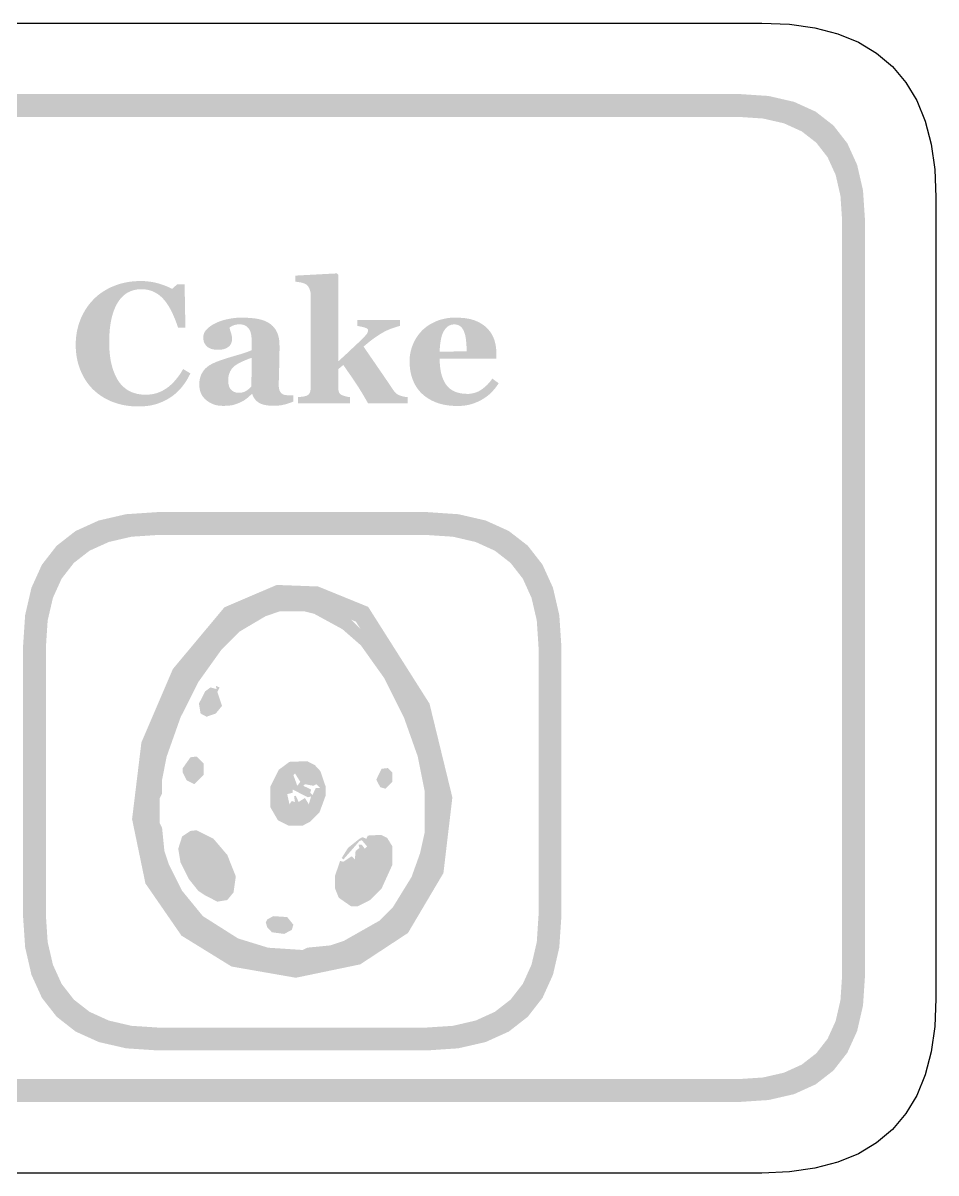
# Model space of a CAD drawing. Header units: millimetres. Extents: x 6 to 297, y 55 to 451.
# Drawn here: x 54.1 to 70.04, y 270.16 to 290.24 of the extents above; entities that cross this region are included whole.
import ezdxf

# ---------------------------------------------------------------- set-up
doc = ezdxf.new("R2010")
doc.units = ezdxf.units.MM
doc.layers.add('CUT', color=1, linetype='Continuous')
doc.layers.add('RASTER', color=7, linetype='Continuous')

msp = doc.modelspace()

# ---------------------------------------------------------------- hatches: boundary and pattern name
at = {"layer": 'RASTER'}
h = msp.add_hatch(color=7, dxfattribs=at)
h.paths.add_polyline_path([(7.2, 286.8), (7.234, 287.316), (7.337, 287.763), (7.509, 288.141), (7.75, 288.45), (8.059, 288.691), (8.438, 288.863), (8.884, 288.966), (9.4, 289), (66.6, 289), (67.116, 288.966), (67.563, 288.863), (67.941, 288.691), (68.25, 288.45), (68.491, 288.141), (68.663, 287.763), (68.766, 287.316), (68.8, 286.8), (68.8, 273.6), (68.766, 273.084), (68.663, 272.638), (68.491, 272.259), (68.25, 271.95), (67.941, 271.709), (67.563, 271.537), (67.116, 271.434), (66.6, 271.4), (9.4, 271.4), (8.884, 271.434), (8.438, 271.537), (8.059, 271.709), (7.75, 271.95), (7.509, 272.259), (7.337, 272.638), (7.234, 273.084), (7.2, 273.6)])
h.paths.add_polyline_path([(7.6, 286.8), (7.6, 273.6), (7.628, 273.178), (7.712, 272.813), (7.853, 272.503), (8.05, 272.25), (8.303, 272.053), (8.612, 271.912), (8.978, 271.828), (9.4, 271.8), (66.6, 271.8), (67.022, 271.828), (67.387, 271.912), (67.697, 272.053), (67.95, 272.25), (68.147, 272.503), (68.288, 272.813), (68.372, 273.178), (68.4, 273.6), (68.4, 286.8), (68.372, 287.222), (68.288, 287.588), (68.147, 287.897), (67.95, 288.15), (67.697, 288.347), (67.387, 288.488), (67.022, 288.572), (66.6, 288.6), (9.4, 288.6), (8.978, 288.572), (8.612, 288.488), (8.303, 288.347), (8.05, 288.15), (7.853, 287.897), (7.712, 287.588), (7.628, 287.222), (7.6, 286.8)], flags=0)
for points in [[(60.813, 283.6), (60.124, 283.6), (60.092, 283.655), (60.061, 283.708), (60.031, 283.759), (60.002, 283.807), (59.973, 283.854), (59.945, 283.898), (59.917, 283.94), (59.891, 283.98), (59.864, 284.019), (59.839, 284.057), (59.813, 284.094), (59.788, 284.13), (59.763, 284.166), (59.739, 284.201), (59.715, 284.236), (59.691, 284.269), (59.604, 284.195), (59.604, 283.875), (59.604, 283.863), (59.604, 283.85), (59.606, 283.839), (59.607, 283.827), (59.61, 283.817), (59.612, 283.807), (59.615, 283.798), (59.619, 283.789), (59.623, 283.781), (59.628, 283.773), (59.634, 283.766), (59.641, 283.76), (59.649, 283.754), (59.658, 283.748), (59.668, 283.743), (59.678, 283.739), (59.685, 283.736), (59.692, 283.733), (59.699, 283.731), (59.707, 283.728), (59.715, 283.726), (59.723, 283.723), (59.731, 283.721), (59.74, 283.719), (59.749, 283.717), (59.757, 283.715), (59.766, 283.713), (59.775, 283.711), (59.784, 283.71), (59.792, 283.709), (59.801, 283.708), (59.81, 283.707), (59.81, 283.6), (58.903, 283.6), (58.903, 283.707), (58.912, 283.708), (58.922, 283.709), (58.931, 283.709), (58.94, 283.71), (58.949, 283.711), (58.958, 283.713), (58.967, 283.714), (58.977, 283.715), (58.986, 283.716), (58.994, 283.718), (59.003, 283.719), (59.011, 283.721), (59.019, 283.723), (59.027, 283.725), (59.034, 283.727), (59.041, 283.729), (59.052, 283.733), (59.063, 283.738), (59.072, 283.743), (59.08, 283.749), (59.088, 283.756), (59.094, 283.763), (59.1, 283.771), (59.105, 283.779), (59.109, 283.787), (59.112, 283.797), (59.115, 283.807), (59.117, 283.818), (59.119, 283.829), (59.121, 283.841), (59.121, 283.853), (59.122, 283.867), (59.122, 285.5), (59.121, 285.512), (59.12, 285.524), (59.119, 285.537), (59.116, 285.549), (59.113, 285.562), (59.11, 285.574), (59.105, 285.587), (59.1, 285.6), (59.095, 285.613), (59.088, 285.625), (59.082, 285.636), (59.074, 285.646), (59.066, 285.655), (59.057, 285.664), (59.048, 285.672), (59.038, 285.679), (59.031, 285.683), (59.022, 285.687), (59.013, 285.691), (59.003, 285.695), (58.992, 285.698), (58.981, 285.702), (58.968, 285.705), (58.955, 285.708), (58.941, 285.711), (58.927, 285.713), (58.914, 285.715), (58.901, 285.717), (58.889, 285.719), (58.877, 285.721), (58.865, 285.722), (58.854, 285.723), (58.854, 285.829), (59.582, 285.868), (59.604, 285.844), (59.604, 284.332), (59.631, 284.357), (59.659, 284.383), (59.689, 284.409), (59.719, 284.437), (59.75, 284.465), (59.781, 284.495), (59.814, 284.525), (59.847, 284.557), (59.88, 284.588), (59.912, 284.618), (59.942, 284.646), (59.97, 284.673), (59.996, 284.699), (60.021, 284.723), (60.044, 284.746), (60.065, 284.767), (60.076, 284.78), (60.086, 284.791), (60.095, 284.801), (60.102, 284.811), (60.108, 284.82), (60.113, 284.829), (60.116, 284.836), (60.118, 284.843), (60.12, 284.849), (60.121, 284.855), (60.122, 284.859), (60.122, 284.864), (60.123, 284.867), (60.123, 284.87), (60.123, 284.873), (60.124, 284.874), (60.123, 284.881), (60.121, 284.887), (60.117, 284.893), (60.112, 284.899), (60.106, 284.904), (60.098, 284.909), (60.088, 284.914), (60.077, 284.918), (60.065, 284.923), (60.051, 284.927), (60.036, 284.931), (60.02, 284.935), (60.002, 284.939), (59.982, 284.942), (59.961, 284.946), (59.939, 284.949), (59.939, 285.053), (60.683, 285.053), (60.683, 284.952), (60.648, 284.942), (60.614, 284.932), (60.583, 284.922), (60.554, 284.912), (60.527, 284.903), (60.503, 284.893), (60.48, 284.884), (60.46, 284.875), (60.44, 284.866), (60.42, 284.856), (60.4, 284.845), (60.379, 284.833), (60.358, 284.821), (60.337, 284.808), (60.314, 284.794), (60.292, 284.779), (60.277, 284.769), (60.262, 284.759), (60.247, 284.749), (60.233, 284.739), (60.218, 284.728), (60.204, 284.718), (60.19, 284.707), (60.176, 284.696), (60.161, 284.685), (60.146, 284.674), (60.131, 284.661), (60.115, 284.648), (60.098, 284.634), (60.081, 284.62), (60.064, 284.605), (60.046, 284.589), (60.081, 284.537), (60.116, 284.487), (60.15, 284.437), (60.184, 284.388), (60.217, 284.341), (60.249, 284.294), (60.28, 284.248), (60.311, 284.204), (60.342, 284.159), (60.373, 284.114), (60.404, 284.068), (60.436, 284.021), (60.468, 283.974), (60.5, 283.926), (60.533, 283.878), (60.566, 283.829), (60.578, 283.812), (60.59, 283.797), (60.603, 283.783), (60.617, 283.771), (60.631, 283.76), (60.646, 283.751), (60.662, 283.743), (60.679, 283.736), (60.696, 283.731), (60.712, 283.726), (60.729, 283.721), (60.746, 283.717), (60.763, 283.714), (60.78, 283.711), (60.797, 283.709), (60.813, 283.707)], [(56.107, 283.544), (56.05, 283.545), (55.995, 283.549), (55.94, 283.555), (55.886, 283.563), (55.833, 283.573), (55.781, 283.586), (55.729, 283.601), (55.679, 283.618), (55.63, 283.638), (55.583, 283.659), (55.537, 283.683), (55.493, 283.709), (55.45, 283.737), (55.409, 283.767), (55.37, 283.799), (55.332, 283.833), (55.297, 283.868), (55.263, 283.906), (55.232, 283.945), (55.202, 283.987), (55.175, 284.03), (55.149, 284.076), (55.125, 284.124), (55.104, 284.173), (55.084, 284.225), (55.067, 284.277), (55.053, 284.331), (55.041, 284.386), (55.032, 284.443), (55.025, 284.5), (55.021, 284.559), (55.02, 284.62), (55.021, 284.679), (55.025, 284.738), (55.032, 284.796), (55.041, 284.852), (55.053, 284.908), (55.067, 284.962), (55.085, 285.015), (55.104, 285.067), (55.126, 285.118), (55.151, 285.167), (55.177, 285.214), (55.206, 285.259), (55.236, 285.303), (55.269, 285.345), (55.304, 285.385), (55.341, 285.424), (55.379, 285.46), (55.419, 285.494), (55.461, 285.525), (55.505, 285.555), (55.551, 285.583), (55.599, 285.608), (55.648, 285.632), (55.7, 285.653), (55.753, 285.672), (55.806, 285.689), (55.861, 285.703), (55.917, 285.714), (55.973, 285.723), (56.03, 285.729), (56.089, 285.733), (56.148, 285.734), (56.191, 285.734), (56.232, 285.732), (56.273, 285.728), (56.313, 285.724), (56.352, 285.718), (56.39, 285.711), (56.427, 285.702), (56.463, 285.693), (56.498, 285.682), (56.531, 285.671), (56.563, 285.66), (56.594, 285.648), (56.623, 285.636), (56.651, 285.624), (56.678, 285.611), (56.703, 285.598), (56.794, 285.679), (56.921, 285.679), (56.935, 284.92), (56.806, 284.92), (56.778, 285.004), (56.748, 285.082), (56.717, 285.154), (56.685, 285.221), (56.651, 285.282), (56.616, 285.337), (56.58, 285.386), (56.542, 285.43), (56.502, 285.468), (56.461, 285.501), (56.417, 285.529), (56.371, 285.552), (56.323, 285.569), (56.273, 285.582), (56.221, 285.59), (56.167, 285.592), (56.1, 285.588), (56.038, 285.577), (55.979, 285.558), (55.925, 285.532), (55.874, 285.497), (55.828, 285.456), (55.786, 285.407), (55.748, 285.35), (55.714, 285.286), (55.685, 285.216), (55.661, 285.14), (55.64, 285.058), (55.625, 284.97), (55.613, 284.876), (55.607, 284.776), (55.604, 284.669), (55.605, 284.609), (55.608, 284.55), (55.611, 284.494), (55.617, 284.44), (55.624, 284.388), (55.632, 284.339), (55.642, 284.292), (55.654, 284.247), (55.666, 284.204), (55.68, 284.163), (55.695, 284.125), (55.71, 284.089), (55.727, 284.055), (55.744, 284.022), (55.762, 283.993), (55.782, 283.965), (55.803, 283.938), (55.826, 283.913), (55.85, 283.89), (55.874, 283.868), (55.9, 283.849), (55.926, 283.831), (55.954, 283.815), (55.982, 283.801), (56.012, 283.789), (56.042, 283.779), (56.073, 283.77), (56.104, 283.762), (56.137, 283.757), (56.17, 283.753), (56.204, 283.75), (56.239, 283.749), (56.289, 283.751), (56.339, 283.756), (56.386, 283.765), (56.433, 283.777), (56.478, 283.793), (56.521, 283.812), (56.563, 283.835), (56.604, 283.861), (56.644, 283.89), (56.683, 283.924), (56.721, 283.96), (56.758, 284.001), (56.794, 284.045), (56.829, 284.092), (56.863, 284.143), (56.896, 284.198), (57.022, 284.121), (57.006, 284.09), (56.99, 284.059), (56.973, 284.029), (56.955, 283.999), (56.937, 283.971), (56.918, 283.943), (56.899, 283.917), (56.879, 283.891), (56.858, 283.866), (56.837, 283.842), (56.815, 283.818), (56.792, 283.796), (56.768, 283.775), (56.744, 283.754), (56.719, 283.734), (56.693, 283.716), (56.664, 283.696), (56.633, 283.678), (56.603, 283.66), (56.571, 283.644), (56.539, 283.629), (56.506, 283.615), (56.472, 283.602), (56.437, 283.59), (56.401, 283.579), (56.364, 283.57), (56.325, 283.562), (56.285, 283.556), (56.243, 283.551), (56.199, 283.547), (56.154, 283.545), (56.107, 283.544)]]:
    msp.add_hatch(color=7, dxfattribs=at).paths.add_polyline_path(points)
h = msp.add_hatch(color=7, dxfattribs=at)
h.paths.add_polyline_path([(58.821, 283.631), (58.805, 283.624), (58.788, 283.617), (58.77, 283.611), (58.751, 283.604), (58.732, 283.598), (58.711, 283.591), (58.691, 283.585), (58.669, 283.579), (58.647, 283.574), (58.624, 283.569), (58.602, 283.565), (58.578, 283.562), (58.555, 283.559), (58.531, 283.558), (58.507, 283.556), (58.483, 283.556), (58.439, 283.557), (58.399, 283.559), (58.361, 283.564), (58.327, 283.569), (58.295, 283.577), (58.266, 283.586), (58.241, 283.597), (58.218, 283.61), (58.197, 283.624), (58.179, 283.639), (58.162, 283.656), (58.146, 283.675), (58.133, 283.694), (58.121, 283.716), (58.111, 283.738), (58.102, 283.763), (58.093, 283.763), (58.081, 283.75), (58.069, 283.739), (58.056, 283.727), (58.044, 283.716), (58.032, 283.706), (58.021, 283.696), (58.009, 283.687), (57.997, 283.678), (57.986, 283.669), (57.974, 283.661), (57.962, 283.653), (57.95, 283.645), (57.937, 283.638), (57.924, 283.631), (57.912, 283.624), (57.898, 283.618), (57.881, 283.61), (57.864, 283.603), (57.848, 283.596), (57.831, 283.59), (57.814, 283.584), (57.798, 283.579), (57.782, 283.574), (57.766, 283.57), (57.749, 283.566), (57.731, 283.563), (57.711, 283.561), (57.69, 283.558), (57.666, 283.557), (57.642, 283.556), (57.616, 283.555), (57.588, 283.555), (57.546, 283.556), (57.506, 283.561), (57.467, 283.569), (57.43, 283.58), (57.395, 283.594), (57.361, 283.611), (57.329, 283.631), (57.298, 283.655), (57.27, 283.681), (57.245, 283.709), (57.225, 283.739), (57.208, 283.772), (57.195, 283.806), (57.185, 283.842), (57.18, 283.88), (57.178, 283.921), (57.178, 283.944), (57.179, 283.967), (57.181, 283.988), (57.184, 284.009), (57.188, 284.029), (57.193, 284.048), (57.198, 284.066), (57.204, 284.083), (57.211, 284.099), (57.219, 284.115), (57.227, 284.13), (57.236, 284.145), (57.246, 284.16), (57.256, 284.174), (57.267, 284.188), (57.279, 284.201), (57.29, 284.212), (57.302, 284.223), (57.314, 284.233), (57.326, 284.243), (57.339, 284.253), (57.353, 284.262), (57.366, 284.27), (57.381, 284.278), (57.395, 284.286), (57.41, 284.293), (57.426, 284.301), (57.441, 284.308), (57.457, 284.315), (57.474, 284.322), (57.49, 284.329), (57.507, 284.335), (57.541, 284.347), (57.577, 284.36), (57.614, 284.372), (57.652, 284.385), (57.693, 284.397), (57.735, 284.41), (57.778, 284.423), (57.824, 284.436), (57.868, 284.449), (57.91, 284.461), (57.948, 284.473), (57.983, 284.485), (58.016, 284.496), (58.045, 284.508), (58.07, 284.518), (58.093, 284.529), (58.093, 284.669), (58.093, 284.679), (58.093, 284.689), (58.092, 284.7), (58.092, 284.712), (58.091, 284.724), (58.09, 284.737), (58.089, 284.751), (58.087, 284.766), (58.086, 284.781), (58.084, 284.795), (58.081, 284.808), (58.078, 284.821), (58.075, 284.834), (58.071, 284.845), (58.067, 284.857), (58.063, 284.867), (58.057, 284.879), (58.051, 284.89), (58.044, 284.9), (58.036, 284.91), (58.028, 284.92), (58.019, 284.929), (58.009, 284.938), (57.998, 284.946), (57.987, 284.954), (57.974, 284.96), (57.961, 284.966), (57.947, 284.97), (57.932, 284.974), (57.916, 284.976), (57.9, 284.978), (57.882, 284.978), (57.867, 284.978), (57.851, 284.977), (57.837, 284.976), (57.823, 284.974), (57.81, 284.971), (57.798, 284.968), (57.786, 284.964), (57.775, 284.96), (57.764, 284.956), (57.754, 284.951), (57.745, 284.946), (57.736, 284.942), (57.727, 284.937), (57.719, 284.932), (57.712, 284.928), (57.705, 284.923), (57.706, 284.915), (57.708, 284.906), (57.711, 284.896), (57.714, 284.886), (57.717, 284.874), (57.721, 284.862), (57.725, 284.848), (57.73, 284.833), (57.735, 284.818), (57.739, 284.804), (57.742, 284.789), (57.745, 284.774), (57.748, 284.76), (57.749, 284.746), (57.75, 284.732), (57.75, 284.718), (57.75, 284.711), (57.75, 284.704), (57.749, 284.697), (57.747, 284.69), (57.745, 284.682), (57.743, 284.673), (57.74, 284.665), (57.737, 284.655), (57.734, 284.646), (57.73, 284.638), (57.726, 284.63), (57.721, 284.622), (57.716, 284.615), (57.711, 284.608), (57.705, 284.602), (57.699, 284.596), (57.691, 284.589), (57.682, 284.582), (57.673, 284.576), (57.664, 284.57), (57.654, 284.565), (57.644, 284.56), (57.634, 284.555), (57.624, 284.551), (57.613, 284.547), (57.6, 284.544), (57.586, 284.541), (57.571, 284.539), (57.554, 284.537), (57.536, 284.536), (57.517, 284.535), (57.496, 284.535), (57.466, 284.535), (57.438, 284.538), (57.412, 284.543), (57.388, 284.549), (57.365, 284.558), (57.345, 284.568), (57.326, 284.58), (57.31, 284.594), (57.295, 284.609), (57.282, 284.626), (57.271, 284.643), (57.262, 284.662), (57.255, 284.682), (57.251, 284.703), (57.248, 284.725), (57.247, 284.748), (57.248, 284.769), (57.251, 284.788), (57.256, 284.808), (57.263, 284.826), (57.272, 284.844), (57.283, 284.862), (57.296, 284.879), (57.312, 284.896), (57.329, 284.912), (57.346, 284.927), (57.365, 284.941), (57.384, 284.955), (57.404, 284.968), (57.426, 284.981), (57.448, 284.992), (57.471, 285.003), (57.494, 285.014), (57.519, 285.024), (57.544, 285.033), (57.57, 285.042), (57.597, 285.051), (57.625, 285.058), (57.654, 285.065), (57.683, 285.071), (57.713, 285.077), (57.742, 285.082), (57.771, 285.086), (57.799, 285.09), (57.826, 285.092), (57.853, 285.094), (57.88, 285.095), (57.906, 285.096), (57.941, 285.095), (57.975, 285.095), (58.009, 285.093), (58.042, 285.091), (58.074, 285.089), (58.106, 285.086), (58.136, 285.083), (58.167, 285.079), (58.196, 285.074), (58.224, 285.068), (58.252, 285.061), (58.279, 285.053), (58.306, 285.044), (58.331, 285.033), (58.356, 285.022), (58.38, 285.009), (58.402, 284.996), (58.423, 284.981), (58.443, 284.964), (58.462, 284.946), (58.479, 284.927), (58.496, 284.906), (58.511, 284.884), (58.525, 284.86), (58.537, 284.835), (58.548, 284.808), (58.557, 284.779), (58.565, 284.748), (58.571, 284.716), (58.575, 284.681), (58.577, 284.645), (58.578, 284.606), (58.578, 284.564), (58.578, 284.52), (58.577, 284.474), (58.576, 284.425), (58.576, 284.375), (58.574, 284.323), (58.573, 284.27), (58.572, 284.214), (58.57, 284.159), (58.569, 284.11), (58.568, 284.065), (58.567, 284.026), (58.566, 283.991), (58.565, 283.961), (58.565, 283.935), (58.565, 283.915), (58.565, 283.899), (58.566, 283.884), (58.568, 283.869), (58.57, 283.856), (58.573, 283.843), (58.576, 283.832), (58.58, 283.821), (58.585, 283.811), (58.59, 283.802), (58.596, 283.793), (58.603, 283.785), (58.61, 283.778), (58.618, 283.771), (58.626, 283.765), (58.636, 283.759), (58.646, 283.754), (58.652, 283.751), (58.66, 283.749), (58.668, 283.746), (58.678, 283.744), (58.688, 283.743), (58.699, 283.742), (58.711, 283.741), (58.724, 283.74), (58.737, 283.739), (58.75, 283.739), (58.763, 283.739), (58.775, 283.738), (58.787, 283.738), (58.799, 283.738), (58.81, 283.738), (58.821, 283.738)])
h.paths.add_polyline_path([(58.093, 284.394), (58.073, 284.387), (58.052, 284.38), (58.032, 284.372), (58.012, 284.364), (57.991, 284.356), (57.971, 284.348), (57.951, 284.339), (57.931, 284.33), (57.911, 284.321), (57.892, 284.312), (57.874, 284.303), (57.857, 284.293), (57.841, 284.284), (57.826, 284.274), (57.812, 284.265), (57.799, 284.255), (57.786, 284.244), (57.773, 284.233), (57.761, 284.221), (57.75, 284.208), (57.74, 284.195), (57.731, 284.18), (57.722, 284.166), (57.714, 284.15), (57.707, 284.134), (57.7, 284.117), (57.695, 284.099), (57.691, 284.081), (57.687, 284.062), (57.685, 284.042), (57.684, 284.021), (57.683, 284), (57.684, 283.972), (57.686, 283.947), (57.69, 283.923), (57.696, 283.901), (57.703, 283.882), (57.712, 283.864), (57.723, 283.848), (57.735, 283.834), (57.748, 283.822), (57.763, 283.812), (57.778, 283.803), (57.793, 283.796), (57.81, 283.79), (57.827, 283.786), (57.845, 283.784), (57.863, 283.783), (57.883, 283.784), (57.902, 283.785), (57.92, 283.788), (57.937, 283.791), (57.953, 283.796), (57.968, 283.802), (57.982, 283.808), (57.996, 283.816), (58.009, 283.825), (58.021, 283.834), (58.033, 283.843), (58.045, 283.853), (58.056, 283.863), (58.067, 283.874), (58.077, 283.886), (58.087, 283.897)], flags=0)
h = msp.add_hatch(color=7, dxfattribs=at)
h.paths.add_polyline_path([(62.404, 283.95), (62.391, 283.929), (62.377, 283.909), (62.363, 283.889), (62.348, 283.869), (62.332, 283.849), (62.315, 283.83), (62.298, 283.811), (62.281, 283.793), (62.262, 283.774), (62.243, 283.757), (62.223, 283.74), (62.203, 283.724), (62.182, 283.708), (62.161, 283.694), (62.138, 283.679), (62.116, 283.666), (62.091, 283.652), (62.067, 283.64), (62.042, 283.628), (62.017, 283.617), (61.992, 283.607), (61.967, 283.598), (61.942, 283.589), (61.917, 283.582), (61.892, 283.575), (61.865, 283.569), (61.838, 283.564), (61.809, 283.56), (61.78, 283.557), (61.75, 283.555), (61.719, 283.554), (61.687, 283.553), (61.633, 283.554), (61.582, 283.557), (61.532, 283.562), (61.485, 283.569), (61.439, 283.577), (61.395, 283.588), (61.353, 283.6), (61.312, 283.615), (61.274, 283.631), (61.237, 283.648), (61.202, 283.667), (61.169, 283.687), (61.137, 283.708), (61.107, 283.731), (61.079, 283.755), (61.052, 283.78), (61.027, 283.807), (61.004, 283.835), (60.983, 283.863), (60.963, 283.894), (60.944, 283.925), (60.928, 283.957), (60.913, 283.991), (60.899, 284.026), (60.887, 284.061), (60.877, 284.098), (60.868, 284.135), (60.861, 284.173), (60.856, 284.212), (60.852, 284.251), (60.849, 284.291), (60.849, 284.332), (60.849, 284.37), (60.852, 284.406), (60.856, 284.443), (60.862, 284.479), (60.87, 284.514), (60.88, 284.55), (60.891, 284.584), (60.904, 284.619), (60.918, 284.653), (60.934, 284.685), (60.951, 284.717), (60.97, 284.748), (60.99, 284.778), (61.012, 284.807), (61.035, 284.835), (61.06, 284.863), (61.085, 284.888), (61.113, 284.912), (61.142, 284.935), (61.172, 284.957), (61.204, 284.977), (61.238, 284.996), (61.274, 285.014), (61.311, 285.031), (61.349, 285.046), (61.389, 285.059), (61.43, 285.07), (61.471, 285.079), (61.514, 285.087), (61.558, 285.092), (61.604, 285.095), (61.65, 285.096), (61.7, 285.095), (61.748, 285.092), (61.793, 285.089), (61.837, 285.083), (61.878, 285.076), (61.916, 285.068), (61.953, 285.057), (61.987, 285.046), (62.019, 285.033), (62.05, 285.019), (62.079, 285.003), (62.107, 284.986), (62.134, 284.969), (62.159, 284.95), (62.183, 284.929), (62.205, 284.908), (62.225, 284.887), (62.244, 284.864), (62.261, 284.841), (62.277, 284.817), (62.292, 284.792), (62.305, 284.766), (62.316, 284.739), (62.327, 284.711), (62.336, 284.683), (62.343, 284.654), (62.35, 284.624), (62.355, 284.595), (62.359, 284.565), (62.362, 284.535), (62.364, 284.504), (62.365, 284.473), (62.365, 284.378), (61.375, 284.378), (61.376, 284.305), (61.382, 284.237), (61.391, 284.173), (61.403, 284.113), (61.42, 284.059), (61.44, 284.008), (61.463, 283.962), (61.49, 283.921), (61.521, 283.884), (61.557, 283.852), (61.596, 283.825), (61.64, 283.803), (61.688, 283.786), (61.74, 283.774), (61.797, 283.767), (61.858, 283.764), (61.892, 283.765), (61.925, 283.769), (61.957, 283.775), (61.989, 283.783), (62.019, 283.794), (62.049, 283.806), (62.078, 283.822), (62.105, 283.84), (62.132, 283.859), (62.158, 283.88), (62.183, 283.902), (62.207, 283.925), (62.23, 283.95), (62.252, 283.975), (62.273, 284.002), (62.293, 284.031)])
h.paths.add_polyline_path([(61.845, 284.507), (61.845, 284.529), (61.844, 284.551), (61.843, 284.573), (61.843, 284.596), (61.841, 284.618), (61.84, 284.641), (61.838, 284.664), (61.836, 284.687), (61.834, 284.709), (61.831, 284.731), (61.827, 284.751), (61.824, 284.771), (61.82, 284.789), (61.815, 284.806), (61.81, 284.823), (61.805, 284.838), (61.799, 284.854), (61.792, 284.87), (61.784, 284.885), (61.776, 284.898), (61.767, 284.911), (61.758, 284.922), (61.748, 284.932), (61.737, 284.942), (61.726, 284.95), (61.714, 284.957), (61.701, 284.963), (61.688, 284.968), (61.674, 284.972), (61.659, 284.975), (61.644, 284.976), (61.628, 284.977), (61.6, 284.975), (61.574, 284.97), (61.55, 284.961), (61.526, 284.948), (61.505, 284.932), (61.484, 284.913), (61.465, 284.889), (61.448, 284.863), (61.432, 284.832), (61.418, 284.797), (61.406, 284.758), (61.396, 284.715), (61.388, 284.668), (61.381, 284.616), (61.377, 284.561), (61.375, 284.501)], flags=0)
h = msp.add_hatch(color=7, dxfattribs=at)
h.paths.add_polyline_path([(54.1, 279.35), (54.137, 279.901), (54.247, 280.378), (54.43, 280.782), (54.687, 281.112), (55.018, 281.37), (55.422, 281.553), (55.899, 281.663), (56.45, 281.7), (61.15, 281.7), (61.701, 281.663), (62.178, 281.553), (62.582, 281.37), (62.913, 281.113), (63.17, 280.782), (63.353, 280.378), (63.463, 279.901), (63.5, 279.35), (63.5, 274.65), (63.463, 274.099), (63.353, 273.622), (63.17, 273.218), (62.912, 272.887), (62.582, 272.63), (62.178, 272.447), (61.701, 272.337), (61.15, 272.3), (56.45, 272.3), (55.899, 272.337), (55.422, 272.447), (55.018, 272.63), (54.688, 272.888), (54.43, 273.218), (54.247, 273.622), (54.137, 274.099), (54.1, 274.65)])
h.paths.add_polyline_path([(54.5, 279.35), (54.5, 274.65), (54.53, 274.193), (54.622, 273.797), (54.774, 273.462), (54.987, 273.188), (55.262, 272.974), (55.597, 272.822), (55.993, 272.73), (56.45, 272.7), (61.15, 272.7), (61.607, 272.73), (62.003, 272.822), (62.338, 272.974), (62.613, 273.188), (62.826, 273.462), (62.978, 273.797), (63.07, 274.193), (63.1, 274.65), (63.1, 279.35), (63.07, 279.807), (62.978, 280.203), (62.826, 280.538), (62.613, 280.812), (62.338, 281.026), (62.003, 281.178), (61.607, 281.27), (61.15, 281.3), (56.45, 281.3), (55.993, 281.27), (55.597, 281.178), (55.262, 281.026), (54.988, 280.813), (54.774, 280.538), (54.622, 280.203), (54.53, 279.807), (54.5, 279.35)], flags=0)
h = msp.add_hatch(color=7, dxfattribs=at)
h.paths.add_polyline_path([(58.529, 280.428), (59.252, 280.401), (60.126, 280.045), (61.197, 278.355), (61.596, 276.718), (61.44, 275.397), (60.821, 274.351), (59.988, 273.803), (58.863, 273.569), (57.741, 273.765), (56.866, 274.305), (56.237, 275.216), (56.004, 276.339), (56.167, 277.679), (56.716, 278.96), (57.616, 280.037)])
h.paths.add_polyline_path([(58.589, 280.105), (57.812, 279.773), (56.992, 278.791), (56.479, 277.595), (56.328, 276.353), (56.537, 275.344), (57.091, 274.542), (57.857, 274.069), (58.858, 273.895), (59.864, 274.104), (60.583, 274.577), (61.13, 275.501), (61.272, 276.698), (60.899, 278.229), (59.911, 279.788), (59.184, 280.083), (58.589, 280.105)], flags=0)
h = msp.add_hatch(color=7, dxfattribs=at)
h.paths.add_polyline_path([(58.51, 280.154), (59.102, 280.166), (59.343, 280.085), (59.837, 279.816), (60.28, 279.374), (60.561, 278.972), (60.871, 278.397), (61.152, 277.673), (61.313, 276.989), (61.313, 276.024), (61.273, 275.823), (61.072, 275.22), (60.883, 274.886), (60.4, 274.363), (60.159, 274.202), (59.785, 274.013), (59.182, 273.853), (58.458, 273.853), (58.257, 273.893), (57.775, 274.054), (57.36, 274.283), (56.999, 274.564), (56.757, 274.846), (56.407, 275.542), (56.287, 276.024), (56.287, 276.909), (56.327, 276.989), (56.367, 277.391), (56.488, 277.793), (56.838, 278.61), (57.159, 279.132), (57.602, 279.655), (58.044, 279.977)])
h.paths.add_polyline_path([(58.579, 279.965), (58.338, 279.884), (57.883, 279.615), (57.561, 279.293), (57.159, 278.73), (56.85, 278.115), (56.608, 277.432), (56.528, 277.029), (56.528, 276.788), (56.488, 276.708), (56.488, 276.265), (56.528, 276.185), (56.568, 275.783), (56.649, 275.542), (56.878, 275.087), (57.24, 274.645), (57.855, 274.255), (58.378, 274.094), (58.981, 274.054), (59.061, 274.094), (59.463, 274.134), (59.705, 274.215), (60.32, 274.564), (60.561, 274.806), (60.883, 275.328), (61.032, 275.743), (61.112, 276.105), (61.112, 276.828), (60.992, 277.432), (60.75, 278.115), (60.4, 278.811), (59.998, 279.374), (59.677, 279.655), (59.182, 279.925), (59.021, 279.965)], flags=0)
h.paths.add_polyline_path([(57.465, 278.666), (57.533, 278.638), (57.493, 278.557), (57.574, 278.316), (57.465, 278.183), (57.304, 278.127), (57.2, 278.183), (57.171, 278.356), (57.28, 278.57), (57.372, 278.638), (57.481, 278.61)], flags=0)
h.paths.add_polyline_path([(57.023, 277.419), (57.131, 277.432), (57.252, 277.311), (57.252, 277.11), (57.091, 276.949), (56.958, 277.017), (56.89, 277.15), (56.89, 277.23)], flags=0)
h.paths.add_polyline_path([(58.752, 277.339), (59.061, 277.351), (59.194, 277.283), (59.291, 277.178), (59.383, 276.909), (59.383, 276.748), (59.275, 276.454), (59.114, 276.294), (58.981, 276.225), (58.74, 276.225), (58.551, 276.318), (58.418, 276.547), (58.418, 276.909), (58.567, 277.202)], flags=0)
h.paths.add_polyline_path([(60.36, 277.218), (60.469, 277.23), (60.549, 277.15), (60.549, 276.989), (60.429, 276.869), (60.336, 276.897), (60.268, 277.029)], flags=0)
h.paths.add_polyline_path([(58.848, 277.138), (58.82, 277.11), (58.888, 276.921), (58.941, 276.989)], flags=0)
h.paths.add_polyline_path([(59.021, 276.949), (58.993, 276.921), (59.13, 276.856), (59.114, 276.8), (59.154, 276.76), (59.21, 276.881), (59.291, 276.881), (59.222, 276.949), (59.17, 276.921)], flags=0)
h.paths.add_polyline_path([(58.808, 276.856), (58.808, 276.8), (58.712, 276.776), (58.752, 276.599), (58.792, 276.655), (58.848, 276.639), (58.832, 276.736), (58.86, 276.748), (58.913, 276.639), (59.021, 276.708), (59.09, 276.599), (59.13, 276.736), (59.073, 276.72)], flags=0)
h.paths.add_polyline_path([(57.023, 276.133), (57.131, 276.145), (57.425, 275.996), (57.666, 275.714), (57.815, 275.34), (57.775, 275.059), (57.666, 274.926), (57.493, 274.898), (57.28, 275.007), (57.159, 275.087), (56.999, 275.288), (56.85, 275.582), (56.81, 275.823), (56.878, 276.036)], flags=0)
h.paths.add_polyline_path([(60.119, 276.052), (60.348, 276.064), (60.457, 276.012), (60.549, 275.863), (60.549, 275.542), (60.36, 275.127), (60.159, 274.926), (59.946, 274.818), (59.825, 274.818), (59.612, 274.967), (59.544, 275.139), (59.544, 275.34), (59.636, 275.61), (59.693, 275.594), (59.837, 275.69), (59.894, 275.634), (59.906, 275.783), (59.974, 275.835), (59.958, 275.891), (60.014, 275.891), (60.067, 275.823), (60.107, 275.863), (60.014, 275.972), (59.974, 275.956), (59.693, 275.634), (59.665, 275.662), (59.773, 275.835), (59.974, 275.996), (60.026, 276.024), (60.095, 275.996)], flags=0)
h.paths.add_polyline_path([(58.47, 274.645), (58.712, 274.629), (58.82, 274.496), (58.792, 274.404), (58.659, 274.335), (58.446, 274.363), (58.366, 274.444), (58.338, 274.536), (58.366, 274.589)], flags=0)

# ---------------------------------------------------------------- linework, layer by layer
at = {"layer": 'CUT'}
msp.add_lwpolyline([(8.999, 290.24), (67.001, 290.24), (67.483, 290.219), (67.925, 290.156), (68.325, 290.051), (68.685, 289.903), (69.003, 289.712), (69.278, 289.478), (69.512, 289.203), (69.703, 288.885), (69.851, 288.525), (69.956, 288.125), (70.019, 287.683), (70.04, 287.201), (70.04, 273.199), (70.019, 272.717), (69.956, 272.275), (69.851, 271.875), (69.703, 271.515), (69.512, 271.197), (69.278, 270.922), (69.003, 270.688), (68.685, 270.497), (68.325, 270.349), (67.925, 270.244), (67.483, 270.181), (67.001, 270.16), (8.999, 270.16)], dxfattribs=at)

doc.saveas('drawing.dxf')
